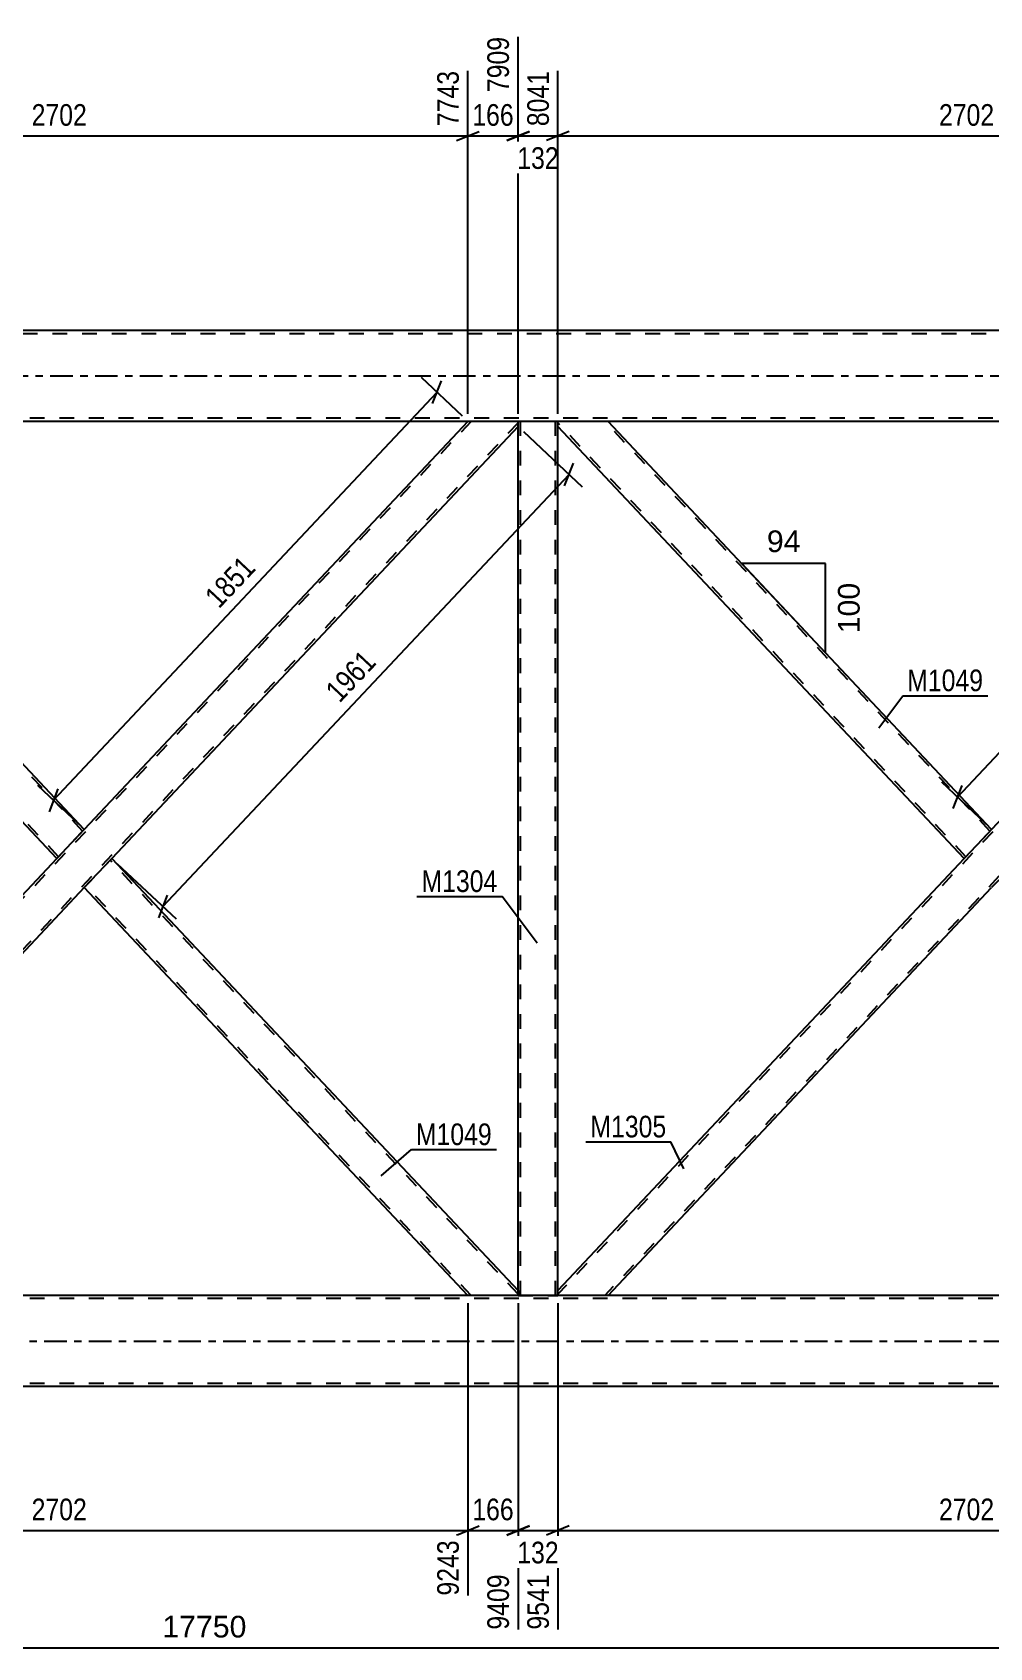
# Model space of a CAD drawing. Header units: millimetres. Extents: x -98 to 743, y -438 to 156.
# Drawn here: x 252.1 to 378.7, y -168.2 to 45.4 of the extents above; entities that cross this region are included whole.
import ezdxf

# ---------------------------------------------------------------- set-up
doc = ezdxf.new("R2010")
doc.units = ezdxf.units.MM
doc.linetypes.add('DXK_LINE_DOT2', pattern=[3.9198, 1.9599, -1.9599])
doc.linetypes.add('DXK_LINE_DOT3', pattern=[5.9187, 2.979, -0.9799, 0.9799, -0.9799])
doc.styles.add('Arial', font='ARIAL.TTF', dxfattribs={"height": 0.2})
doc.styles.add('Arial Narrow', font='ARIALN.TTF', dxfattribs={"height": 0.2})

# ---------------------------------------------------------------- blocks, each defined once
blk = doc.blocks.new('Part-761554712-1897 - 1694')
at = {"color": 2, "linetype": 'Continuous'}
for p, q in [((259, -67.65), (262.63, -63.8)), ((262.63, -63.8), (316.36, -120.94)), ((309.73, -121.6), (259, -67.65)), ((316.36, -120.94), (316.36, -121.6))]:
    blk.add_line(p, q, dxfattribs=at)
at = {"color": 7, "linetype": 'DXK_LINE_DOT2'}
for p, q in [((316.36, -121.4), (262.41, -64.03)), ((259.22, -67.42), (259.24, -67.4)), ((310.17, -121.6), (259.22, -67.42)), ((316.36, -121.6), (309.73, -121.6))]:
    blk.add_line(p, q, dxfattribs=at)
blk = doc.blocks.new('Part-761554712-1802 - 1694')
at = {"color": 7, "linetype": 'DXK_LINE_DOT2'}
for p, q in [((310.17, -6), (201.64, -121.41)), ((316.36, -6.2), (207.83, -121.6)), ((316.36, -6), (309.73, -6)), ((259, -59.95), (255.38, -63.8)), ((262.63, -63.8), (259, -67.65)), ((208.27, -121.6), (201.64, -121.6))]:
    blk.add_line(p, q, dxfattribs=at)
at = {"color": 2, "linetype": 'Continuous'}
for p, q in [((309.73, -6), (259, -59.95)), ((316.36, -6.66), (316.36, -6)), ((316.36, -6.66), (262.63, -63.8)), ((255.38, -63.8), (201.64, -120.94)), ((259, -67.65), (208.27, -121.6)), ((201.64, -121.6), (201.64, -120.94))]:
    blk.add_line(p, q, dxfattribs=at)
blk = doc.blocks.new('Part-761554712-1867 - 1694')
at = {"color": 7, "linetype": 'DXK_LINE_DOT2'}
for p, q in [((321.64, -6), (316.36, -6)), ((316.36, -6.66), (316.36, -6)), ((316.68, -121.6), (316.68, -6)), ((321.32, -121.6), (321.32, -6)), ((321.64, -6.66), (321.64, -6)), ((316.36, -121.6), (316.36, -120.94)), ((316.36, -121.6), (321.64, -121.6)), ((321.64, -121.6), (321.64, -120.94))]:
    blk.add_line(p, q, dxfattribs=at)
at = {"color": 2, "linetype": 'Continuous'}
for p, q in [((316.36, -120.94), (316.36, -6.66)), ((321.64, -120.94), (321.64, -6.66))]:
    blk.add_line(p, q, dxfattribs=at)
blk = doc.blocks.new('Part-761554712-1807 - 1694')
at = {"color": 2, "linetype": 'Continuous'}
for p, q in [((201.64, -6.66), (201.64, -6)), ((259, -59.95), (208.27, -6)), ((255.38, -63.8), (201.64, -6.66)), ((258.56, -60.41), (255.38, -63.8)), ((259, -59.95), (258.56, -60.41))]:
    blk.add_line(p, q, dxfattribs=at)
at = {"color": 7, "linetype": 'DXK_LINE_DOT2'}
for p, q in [((208.27, -6), (201.64, -6)), ((255.6, -63.57), (201.64, -6.19)), ((258.78, -60.18), (207.83, -6)), ((255.6, -63.57), (255.61, -63.55))]:
    blk.add_line(p, q, dxfattribs=at)
blk = doc.blocks.new('Part-761554712-1812 - 1694')
at = {"color": 7, "linetype": 'DXK_LINE_DOT2'}
for p, q in [((430.17, -6), (321.64, -121.41)), ((436.36, -6.19), (327.83, -121.6)), ((436.36, -6), (429.73, -6)), ((379, -59.95), (375.38, -63.8)), ((382.63, -63.8), (379, -67.65)), ((328.27, -121.6), (321.64, -121.6))]:
    blk.add_line(p, q, dxfattribs=at)
at = {"color": 2, "linetype": 'Continuous'}
for p, q in [((429.73, -6), (379, -59.95)), ((436.36, -6.66), (436.36, -6)), ((436.36, -6.66), (382.63, -63.8)), ((375.38, -63.8), (321.64, -120.94)), ((328.27, -121.6), (379, -67.65)), ((321.64, -121.6), (321.64, -120.94))]:
    blk.add_line(p, q, dxfattribs=at)
blk = doc.blocks.new('Part-761554712-1817 - 1694')
at = {"color": 2, "linetype": 'Continuous'}
for p, q in [((321.64, -6.66), (321.64, -6)), ((379, -59.95), (328.27, -6)), ((375.38, -63.8), (321.64, -6.66)), ((378.56, -60.41), (375.38, -63.8)), ((379, -59.95), (378.56, -60.41))]:
    blk.add_line(p, q, dxfattribs=at)
at = {"color": 7, "linetype": 'DXK_LINE_DOT2'}
for p, q in [((328.27, -6), (321.64, -6)), ((375.6, -63.57), (321.64, -6.19)), ((378.78, -60.18), (327.83, -6)), ((375.6, -63.57), (375.61, -63.55))]:
    blk.add_line(p, q, dxfattribs=at)
blk = doc.blocks.new('Part-761554712-2008 - 1694')
at = {"color": 2, "linetype": 'Continuous'}
for p, q in [((441.41, -121.6), (-55.2, -121.6)), ((571.24, -133.6), (-60, -133.6))]:
    blk.add_line(p, q, dxfattribs=at)
at = {"color": 7, "linetype": 'DXK_LINE_DOT2'}
for p, q in [((571.24, -122), (-60, -122)), ((571.24, -133.2), (-60, -133.2))]:
    blk.add_line(p, q, dxfattribs=at)
at = {"color": 7, "linetype": 'DXK_LINE_DOT3'}
blk.add_line((-60, -127.6), (571.24, -127.6), dxfattribs=at)
blk = doc.blocks.new('Part-761554712-2023 - 1694')
at = {"color": 2, "linetype": 'Continuous'}
for p, q in [((571.24, 6), (0, 6)), ((441.41, -6), (0, -6))]:
    blk.add_line(p, q, dxfattribs=at)
at = {"color": 7, "linetype": 'DXK_LINE_DOT2'}
for p, q in [((0, 5.6), (571.24, 5.6)), ((571.24, -5.6), (0, -5.6))]:
    blk.add_line(p, q, dxfattribs=at)
at = {"color": 7, "linetype": 'DXK_LINE_DOT3'}
blk.add_line((0, 0), (571.24, 0), dxfattribs=at)
blk = doc.blocks.new('AngleDimension-761554712-8757 - 1694')
at = {"color": 7, "linetype": 'Continuous'}
for p, q in [((353.9, -33.26), (345.94, -24.79)), ((357.04, -24.79), (345.94, -24.79)), ((357.04, -36.6), (345.94, -24.79)), ((357.04, -36.6), (357.04, -24.79))]:
    blk.add_line(p, q, dxfattribs=at)
at = {"color": 0}
for points in [[(354.32, -23.89), (354.32, -19.69), (348.67, -19.69), (348.67, -23.89)], [(362.14, -26.76), (357.94, -26.76), (357.94, -34.63), (362.14, -34.63)]]:
    blk.add_wipeout(points, dxfattribs=at)
at = {"color": 3, "style": 'Arial'}
blk.add_text('94', height=2.865, dxfattribs=at).set_placement((349.27, -23.29))
blk.add_text('100', height=2.865, rotation=90.0002, dxfattribs=at).set_placement((361.54, -34.03))
blk = doc.blocks.new('StraightDimension-761554712-9252 - 1694')
at = {"color": 7, "linetype": 'Continuous'}
for p, q in [((309.73, -122.6), (309.73, -161.26)), ((316.36, -122.6), (316.36, -165.76)), ((308.23, -153.25), (311.23, -152.05)), ((309.73, -152.65), (316.36, -152.65)), ((317.86, -152.05), (314.86, -153.25))]:
    blk.add_line(p, q, dxfattribs=at)
at = {"color": 0}
blk.add_wipeout([(316.39, -151.9), (316.39, -147.7), (309.71, -147.7), (309.71, -151.9)], dxfattribs=at)
at = {"color": 0, "linetype": 'Continuous'}
blk.add_wipeout([(315.76, -157.85), (311.56, -157.85), (311.56, -166.36), (315.76, -166.36)], dxfattribs=at)
at = {"color": 3, "style": 'Arial Narrow'}
blk.add_text('166', height=2.863, dxfattribs=at).set_placement((310.31, -151.3))
at = {"color": 3, "linetype": 'Continuous', "style": 'Arial Narrow'}
blk.add_text('9409', height=2.863, rotation=90.0002, dxfattribs=at).set_placement((315.16, -165.76))
blk = doc.blocks.new('StraightDimension-761554712-2318 - 1694')
at = {"color": 7, "linetype": 'Continuous'}
for p, q in [((317.09, -7.35), (324.86, -14.66)), ((322.52, -14.52), (323.7, -11.51)), ((269.38, -70.15), (323.11, -13.01)), ((263.35, -64.49), (271.13, -71.8)), ((269.97, -68.65), (268.79, -71.65))]:
    blk.add_line(p, q, dxfattribs=at)
at = {"color": 0}
blk.add_wipeout([(298.62, -37.97), (295.56, -35.09), (289.72, -41.29), (292.78, -44.17)], dxfattribs=at)
at = {"color": 3, "style": 'Arial Narrow'}
blk.add_text('1961', height=2.863, rotation=46.7591, dxfattribs=at).set_placement((292.76, -43.32))
blk = doc.blocks.new('StraightDimension-761554712-2495 - 1694')
at = {"color": 7, "linetype": 'Continuous'}
for p, q in [((316.36, -5), (316.36, 44.84)), ((309.73, -5), (309.73, 40.34)), ((308.23, 31.13), (311.23, 32.33)), ((317.86, 32.33), (314.86, 31.13)), ((309.73, 31.73), (316.36, 31.73))]:
    blk.add_line(p, q, dxfattribs=at)
at = {"color": 0}
blk.add_wipeout([(316.39, 32.48), (316.39, 36.68), (309.71, 36.68), (309.71, 32.48)], dxfattribs=at)
at = {"color": 0, "linetype": 'Continuous'}
blk.add_wipeout([(315.76, 45.44), (311.56, 45.44), (311.56, 36.93), (315.76, 36.93)], dxfattribs=at)
at = {"color": 3, "linetype": 'Continuous', "style": 'Arial Narrow'}
blk.add_text('7909', height=2.863, rotation=90.0002, dxfattribs=at).set_placement((315.16, 37.53))
at = {"color": 3, "style": 'Arial Narrow'}
blk.add_text('166', height=2.863, dxfattribs=at).set_placement((310.31, 33.08))
blk = doc.blocks.new('StraightDimension-761554712-2295 - 1694')
at = {"color": 7, "linetype": 'Continuous'}
for p, q in [((309.01, -5.31), (303.58, -0.21)), ((305.06, -3.66), (306.24, -0.66)), ((254.92, -56.11), (305.65, -2.16)), ((258.27, -59.26), (252.84, -54.15)), ((255.51, -54.6), (254.33, -57.61))]:
    blk.add_line(p, q, dxfattribs=at)
at = {"color": 0}
blk.add_wipeout([(282.65, -25.52), (279.59, -22.64), (273.76, -28.84), (276.82, -31.72)], dxfattribs=at)
at = {"color": 3, "style": 'Arial Narrow'}
blk.add_text('1851', height=2.863, rotation=46.7591, dxfattribs=at).set_placement((276.8, -30.87))
blk = doc.blocks.new('StraightDimension-761554712-2484 - 1694')
at = {"color": 7, "linetype": 'Continuous'}
for p, q in [((201.64, -5), (201.64, 40.34)), ((309.73, -5), (309.73, 40.34)), ((203.14, 32.33), (200.14, 31.13)), ((308.23, 31.13), (311.23, 32.33)), ((201.64, 31.73), (309.73, 31.73))]:
    blk.add_line(p, q, dxfattribs=at)
at = {"color": 0, "linetype": 'Continuous'}
blk.add_wipeout([(309.13, 40.94), (304.93, 40.94), (304.93, 32.43), (309.13, 32.43)], dxfattribs=at)
at = {"color": 0}
blk.add_wipeout([(259.94, 32.48), (259.94, 36.68), (251.43, 36.68), (251.43, 32.48)], dxfattribs=at)
at = {"color": 3, "linetype": 'Continuous', "style": 'Arial Narrow'}
blk.add_text('7743', height=2.863, rotation=90.0002, dxfattribs=at).set_placement((308.53, 33.03))
at = {"color": 3, "style": 'Arial Narrow'}
blk.add_text('2702', height=2.863, dxfattribs=at).set_placement((252.03, 33.08))
blk = doc.blocks.new('StraightDimension-761554712-2506 - 1694')
at = {"color": 7, "linetype": 'Continuous'}
for p, q in [((316.36, -5), (316.36, 44.84)), ((321.64, -5), (321.64, 40.34)), ((314.86, 31.13), (317.86, 32.33)), ((323.14, 32.33), (320.14, 31.13)), ((316.36, 31.73), (321.64, 31.73))]:
    blk.add_line(p, q, dxfattribs=at)
at = {"color": 0, "linetype": 'Continuous'}
blk.add_wipeout([(321.04, 40.94), (316.84, 40.94), (316.84, 32.43), (321.04, 32.43)], dxfattribs=at)
at = {"color": 0}
blk.add_wipeout([(322.34, 26.78), (322.34, 30.98), (315.66, 30.98), (315.66, 26.78)], dxfattribs=at)
at = {"color": 3, "linetype": 'Continuous', "style": 'Arial Narrow'}
blk.add_text('8041', height=2.863, rotation=90.0002, dxfattribs=at).set_placement((320.44, 33.03))
at = {"color": 3, "style": 'Arial Narrow'}
blk.add_text('132', height=2.863, dxfattribs=at).set_placement((316.26, 27.38))
blk = doc.blocks.new('StraightDimension-761554712-2514 - 1694')
at = {"color": 7, "linetype": 'Continuous'}
for p, q in [((429.73, -5), (429.73, 42.17)), ((321.64, -5), (321.64, 40.34)), ((323.14, 32.33), (320.14, 31.13)), ((428.23, 31.13), (431.23, 32.33)), ((321.64, 31.73), (429.73, 31.73))]:
    blk.add_line(p, q, dxfattribs=at)
at = {"color": 0, "linetype": 'Continuous'}
blk.add_wipeout([(429.13, 42.77), (424.93, 42.77), (424.93, 32.43), (429.13, 32.43)], dxfattribs=at)
at = {"color": 0}
blk.add_wipeout([(379.94, 32.48), (379.94, 36.68), (371.43, 36.68), (371.43, 32.48)], dxfattribs=at)
at = {"color": 3, "linetype": 'Continuous', "style": 'Arial Narrow'}
blk.add_text('10743', height=2.863, rotation=90.0002, dxfattribs=at).set_placement((428.53, 33.03))
at = {"color": 3, "style": 'Arial Narrow'}
blk.add_text('2702', height=2.863, dxfattribs=at).set_placement((372.03, 33.08))
blk = doc.blocks.new('StraightDimension-761554712-2712 - 1694')
at = {"color": 7, "linetype": 'Continuous'}
blk.add_line((-61, -168.15), (610.74, -168.15), dxfattribs=at)
at = {"color": 0}
blk.add_wipeout([(281.03, -167.4), (281.03, -163.2), (268.71, -163.2), (268.71, -167.4)], dxfattribs=at)
at = {"color": 3, "style": 'Arial'}
blk.add_text('17750', height=2.865, dxfattribs=at).set_placement((269.31, -166.8))
blk = doc.blocks.new('StraightDimension-761554712-2901 - 1694')
at = {"color": 7, "linetype": 'Continuous'}
for p, q in [((429.01, -5.31), (423.12, 0.22)), ((374.46, -55.68), (425.2, -1.73)), ((424.61, -3.24), (425.79, -0.23)), ((378.27, -59.26), (372.39, -53.73)), ((375.05, -54.17), (373.87, -57.18))]:
    blk.add_line(p, q, dxfattribs=at)
at = {"color": 0}
blk.add_wipeout([(402.2, -25.09), (399.14, -22.21), (393.31, -28.41), (396.37, -31.29)], dxfattribs=at)
at = {"color": 3, "style": 'Arial Narrow'}
blk.add_text('1851', height=2.863, rotation=46.7591, dxfattribs=at).set_placement((396.34, -30.44))
blk = doc.blocks.new('StraightDimension-761554712-9250 - 1694')
at = {"color": 7, "linetype": 'Continuous'}
for p, q in [((321.64, -122.6), (321.64, -165.76)), ((429.73, -122.6), (429.73, -163.09)), ((323.14, -152.05), (320.14, -153.25)), ((321.64, -152.65), (429.73, -152.65)), ((428.23, -153.25), (431.23, -152.05))]:
    blk.add_line(p, q, dxfattribs=at)
at = {"color": 0}
blk.add_wipeout([(379.94, -151.9), (379.94, -147.7), (371.43, -147.7), (371.43, -151.9)], dxfattribs=at)
at = {"color": 0, "linetype": 'Continuous'}
blk.add_wipeout([(429.13, -153.35), (424.93, -153.35), (424.93, -163.69), (429.13, -163.69)], dxfattribs=at)
at = {"color": 3, "style": 'Arial Narrow'}
blk.add_text('2702', height=2.863, dxfattribs=at).set_placement((372.03, -151.3))
at = {"color": 3, "linetype": 'Continuous', "style": 'Arial Narrow'}
blk.add_text('12243', height=2.863, rotation=90.0002, dxfattribs=at).set_placement((428.53, -163.09))
blk = doc.blocks.new('StraightDimension-761554712-9251 - 1694')
at = {"color": 7, "linetype": 'Continuous'}
for p, q in [((316.36, -122.6), (316.36, -165.76)), ((321.64, -122.6), (321.64, -165.76)), ((314.86, -153.25), (317.86, -152.05)), ((316.36, -152.65), (321.64, -152.65)), ((323.14, -152.05), (320.14, -153.25))]:
    blk.add_line(p, q, dxfattribs=at)
at = {"color": 0}
blk.add_wipeout([(322.34, -157.6), (322.34, -153.4), (315.66, -153.4), (315.66, -157.6)], dxfattribs=at)
at = {"color": 0, "linetype": 'Continuous'}
blk.add_wipeout([(321.04, -157.85), (316.84, -157.85), (316.84, -166.36), (321.04, -166.36)], dxfattribs=at)
at = {"color": 3, "style": 'Arial Narrow'}
blk.add_text('132', height=2.863, dxfattribs=at).set_placement((316.26, -157))
at = {"color": 3, "linetype": 'Continuous', "style": 'Arial Narrow'}
blk.add_text('9541', height=2.863, rotation=90.0002, dxfattribs=at).set_placement((320.44, -165.76))
blk = doc.blocks.new('StraightDimension-761554712-9253 - 1694')
at = {"color": 7, "linetype": 'Continuous'}
for p, q in [((201.64, -122.6), (201.64, -165.76)), ((309.73, -122.6), (309.73, -161.26)), ((203.14, -152.05), (200.14, -153.25)), ((201.64, -152.65), (309.73, -152.65)), ((308.23, -153.25), (311.23, -152.05))]:
    blk.add_line(p, q, dxfattribs=at)
at = {"color": 0}
blk.add_wipeout([(259.94, -151.9), (259.94, -147.7), (251.43, -147.7), (251.43, -151.9)], dxfattribs=at)
at = {"color": 0, "linetype": 'Continuous'}
blk.add_wipeout([(309.13, -153.35), (304.93, -153.35), (304.93, -161.86), (309.13, -161.86)], dxfattribs=at)
at = {"color": 3, "style": 'Arial Narrow'}
blk.add_text('2702', height=2.863, dxfattribs=at).set_placement((252.03, -151.3))
at = {"color": 3, "linetype": 'Continuous', "style": 'Arial Narrow'}
blk.add_text('9243', height=2.863, rotation=90.0002, dxfattribs=at).set_placement((308.53, -161.26))
blk = doc.blocks.new('Mark-761554712-1863 - 1694')
at = {"color": 0}
blk.add_wipeout([(313.64, -68.23), (313.64, -65.23), (303.59, -65.23), (303.59, -68.23)], dxfattribs=at)
blk.add_wipeout([(313.64, -68.23), (313.64, -65.23), (303.59, -65.23), (303.59, -68.23)], dxfattribs=at)
at = {"color": 30, "linetype": 'Continuous'}
for p in [(302.99, -68.83), (318.88, -74.99)]:
    blk.add_line(p, (314.24, -68.83), dxfattribs=at)
at = {"color": 3, "style": 'Arial Narrow'}
blk.add_text('M1304', height=2.863, dxfattribs=at).set_placement((303.59, -68.23))
blk = doc.blocks.new('Mark-761554712-1808 - 1694')
at = {"color": 0}
blk.add_wipeout([(335.98, -100.68), (335.98, -97.68), (325.93, -97.68), (325.93, -100.68)], dxfattribs=at)
blk.add_wipeout([(335.98, -100.68), (335.98, -97.68), (325.93, -97.68), (325.93, -100.68)], dxfattribs=at)
at = {"color": 30, "linetype": 'Continuous'}
for p in [(325.33, -101.28), (338.29, -104.82)]:
    blk.add_line(p, (336.58, -101.28), dxfattribs=at)
at = {"color": 3, "style": 'Arial Narrow'}
blk.add_text('M1305', height=2.863, dxfattribs=at).set_placement((325.93, -100.68))
blk = doc.blocks.new('Mark-761554712-1813 - 1694')
at = {"color": 0}
blk.add_wipeout([(377.88, -41.68), (377.88, -38.68), (367.83, -38.68), (367.83, -41.68)], dxfattribs=at)
blk.add_wipeout([(377.88, -41.68), (377.88, -38.68), (367.83, -38.68), (367.83, -41.68)], dxfattribs=at)
at = {"color": 30, "linetype": 'Continuous'}
for p, q in [((364.08, -46.52), (367.23, -42.28)), ((367.23, -42.28), (378.48, -42.28))]:
    blk.add_line(p, q, dxfattribs=at)
at = {"color": 3, "style": 'Arial Narrow'}
blk.add_text('M1049', height=2.863, dxfattribs=at).set_placement((367.83, -41.68))
blk = doc.blocks.new('Mark-761554712-1893 - 1694')
at = {"color": 0}
blk.add_wipeout([(312.9, -101.7), (312.9, -98.7), (302.85, -98.7), (302.85, -101.7)], dxfattribs=at)
blk.add_wipeout([(312.9, -101.7), (312.9, -98.7), (302.85, -98.7), (302.85, -101.7)], dxfattribs=at)
at = {"color": 30, "linetype": 'Continuous'}
for p, q in [((298.24, -105.76), (302.25, -102.3)), ((302.25, -102.3), (313.5, -102.3))]:
    blk.add_line(p, q, dxfattribs=at)
at = {"color": 3, "style": 'Arial Narrow'}
blk.add_text('M1049', height=2.863, dxfattribs=at).set_placement((302.85, -101.7))

msp = doc.modelspace()

# ---------------------------------------------------------------- block references
for name in ['Part-761554712-2023 - 1694', 'Part-761554712-1802 - 1694', 'Part-761554712-1807 - 1694', 'Part-761554712-1867 - 1694', 'Part-761554712-1812 - 1694', 'Part-761554712-1817 - 1694', 'Part-761554712-1897 - 1694', 'Part-761554712-2008 - 1694']:
    msp.add_blockref(name, (0, 0))

# ---------------------------------------------------------------- next in the draw order: block references
for name in ['StraightDimension-761554712-2495 - 1694', 'StraightDimension-761554712-2318 - 1694', 'AngleDimension-761554712-8757 - 1694', 'Mark-761554712-1808 - 1694', 'Mark-761554712-1893 - 1694', 'StraightDimension-761554712-9252 - 1694']:
    msp.add_blockref(name, (0, 0))

# ---------------------------------------------------------------- next in the draw order: block references
for name in ['StraightDimension-761554712-2506 - 1694', 'StraightDimension-761554712-2295 - 1694', 'Mark-761554712-1863 - 1694', 'StraightDimension-761554712-2712 - 1694']:
    msp.add_blockref(name, (0, 0))

# ---------------------------------------------------------------- next in the draw order: block references
for name in ['StraightDimension-761554712-2514 - 1694', 'StraightDimension-761554712-2484 - 1694', 'StraightDimension-761554712-9253 - 1694', 'StraightDimension-761554712-9250 - 1694']:
    msp.add_blockref(name, (0, 0))

# ---------------------------------------------------------------- next in the draw order: block references
for name in ['StraightDimension-761554712-2901 - 1694', 'StraightDimension-761554712-9251 - 1694']:
    msp.add_blockref(name, (0, 0))

# ---------------------------------------------------------------- next in the draw order: block references
msp.add_blockref('Mark-761554712-1813 - 1694', (0, 0))

doc.saveas('drawing.dxf')
